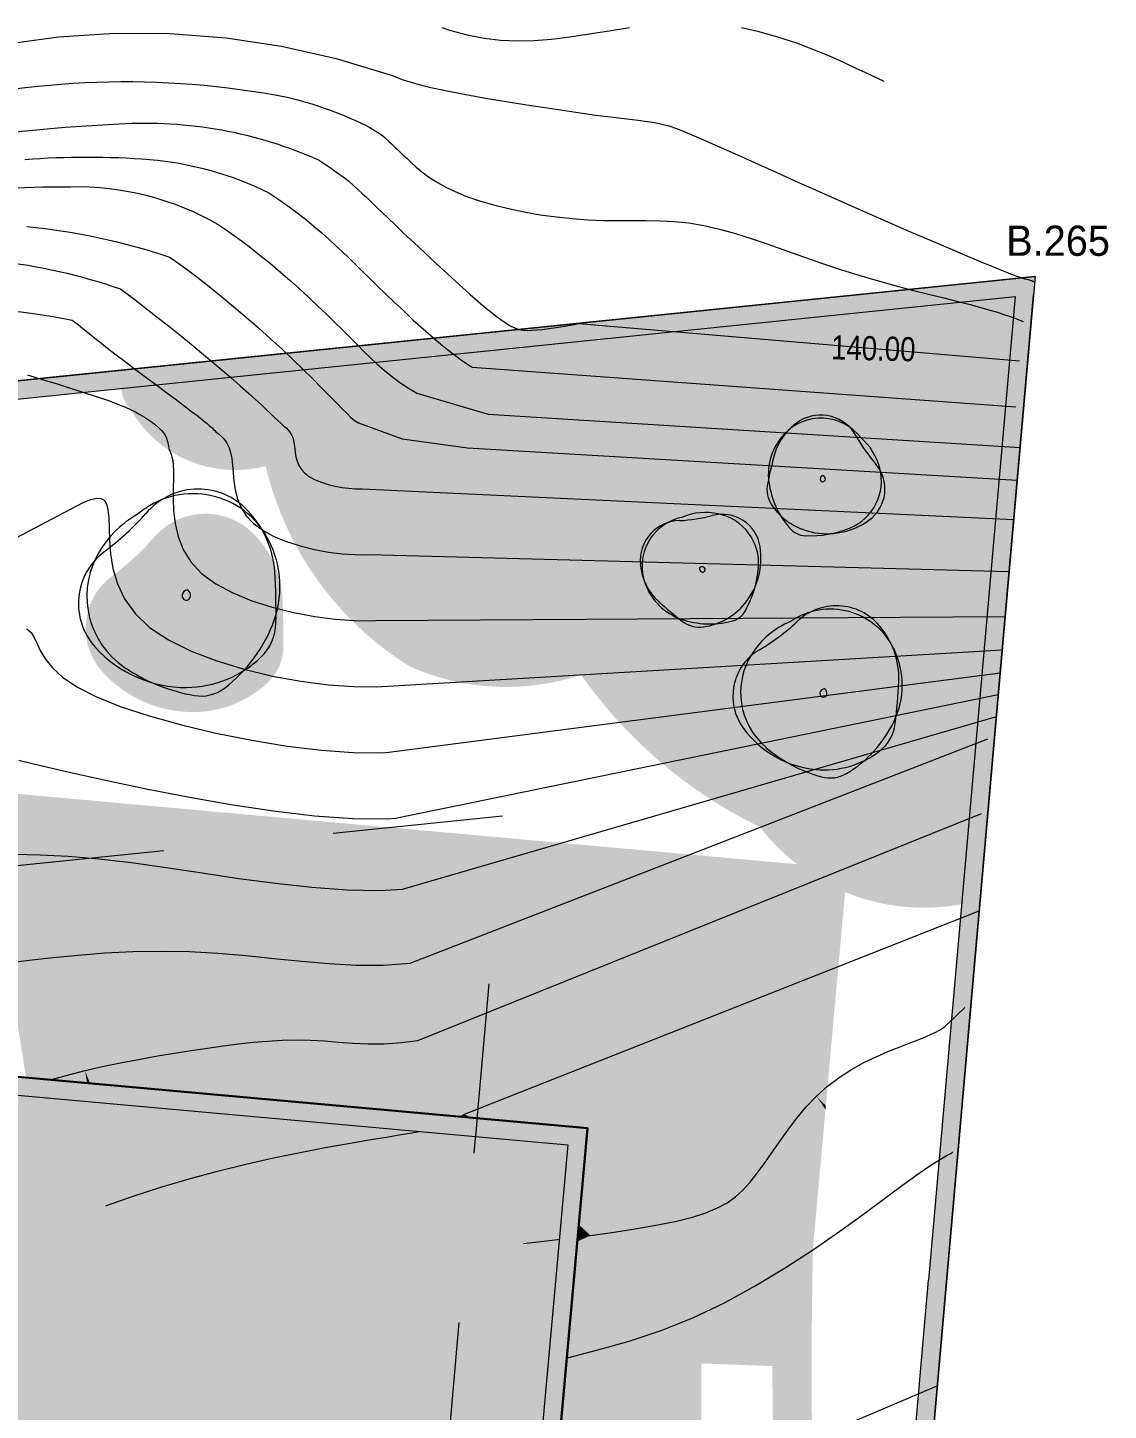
# Model space of a CAD drawing. Header units: centimetres. Extents: x -4381 to 5639, y -3920 to 4826.
# Drawn here: x 303.55 to 321.48, y 84.07 to 107.01 of the extents above; entities that cross this region are included whole.
import ezdxf
from ezdxf.xclip import XClip

# ---------------------------------------------------------------- set-up
doc = ezdxf.new("R2010")
doc.units = ezdxf.units.CM
doc.header["$MEASUREMENT"] = 0
doc.header["$XCLIPFRAME"] = 0
doc.set_wipeout_variables(frame=1)
doc.linetypes.add('Dashed', pattern=[0.564444, 0.282222, -0.282222])
doc.linetypes.add('Wipeout_Contour', pattern=[100, 0, -100])
for name, color, linetype, lineweight in [('0- COURBES DE NIVEAU_Pen_No__2', 8, 'Continuous', 5), ('0- SITE_Pen_No__101', 252, 'Continuous', 5), ('00-TREES_Pen_No__7', 7, 'Continuous', 5), ('Cotation Courbes de niveau_Pen_No__7', 7, 'Continuous', 5), ('Dalle Console ha', 84, 'Continuous', 30), ('Dalles_Pen_No__1', 7, 'Continuous', 5), ('Mur de clôture_Pen_No__1', 7, 'Continuous', 5), ('Mur de clôture_Pen_No__7', 7, 'Continuous', 5), ('Structural - Bearing_Pen_No__1', 7, 'Continuous', 5)]:
    doc.layers.add(name, color=color, linetype=linetype, lineweight=lineweight)
for name, color, linetype, lineweight, true_color in [('00-TREES_Pen_No__181', 7, 'Continuous', 5, 0xddeaa8), ('00-TREES_Pen_No__184', 7, 'Continuous', 5, 0xc5d295), ('00-TREES_Pen_No__185', 7, 'Continuous', 5, 0xbce39b), ('00-TREES_Pen_No__44', 7, 'Continuous', 5, 0x029e21), ('0_Pen_No__58', 7, 'Continuous', 5, 0xdf0000), ('Mur de clôture_Pen_No__102', 7, 'Continuous', 5, 0xcccccc), ('RECULS_Pen_No__58', 7, 'Continuous', 5, 0xdf0000)]:
    doc.layers.add(name, color=color, linetype=linetype, lineweight=lineweight, true_color=true_color)
for name, color, linetype in [('Dalles', 7, 'Continuous'), ('Drawing & Figure', 7, 'Continuous'), ('Structural - Bearing', 7, 'Continuous')]:
    doc.layers.add(name, color=color, linetype=linetype)
doc.styles.add('GENERATED_STYLE_2', font='')
doc.styles.get('GENERATED_STYLE_2').set_extended_font_data('Arial Narrow Occidental')

# ---------------------------------------------------------------- blocks, each defined once
blk = doc.blocks.new('Drawing_13_13', base_point=(-54.852, -87.092))
at = {"layer": '0- SITE_Pen_No__101', "linetype": 'Continuous', "lineweight": 0, "ltscale": 5, "true_color": 0x262626}
for points in [[(182.278, 73.785), (182.252, 73.283), (182.409, 73.773)], [(182.482, 73.766), (182.409, 73.773), (182.252, 73.283), (182.47, 73.278)], [(182.482, 73.766), (182.47, 73.278), (182.654, 73.751)], [(182.725, 73.744), (182.654, 73.751), (182.47, 73.278), (182.704, 73.266)], [(182.725, 73.744), (182.704, 73.266), (182.939, 73.725)], [(182.939, 73.725), (182.704, 73.266), (182.957, 73.246), (183.007, 73.719)], [(183.007, 73.719), (182.957, 73.246), (183.262, 73.696)], [(183.262, 73.696), (182.957, 73.246), (183.229, 73.214), (183.323, 73.69)], [(183.386, 73.685), (183.323, 73.69), (183.229, 73.214), (183.517, 73.173)], [(183.386, 73.685), (183.517, 73.173), (183.665, 73.659)], [(183.715, 73.655), (183.665, 73.659), (183.517, 73.173), (183.815, 73.128)], [(183.715, 73.655), (183.815, 73.128), (184.022, 73.627)], [(184.059, 73.624), (184.022, 73.627), (183.815, 73.128), (184.119, 73.083)], [(184.059, 73.624), (184.119, 73.083), (184.38, 73.595)], [(184.406, 73.593), (184.38, 73.595), (184.119, 73.083), (184.424, 73.042)], [(184.724, 73.564), (184.406, 73.593), (184.424, 73.042)], [(184.745, 73.562), (184.724, 73.564), (184.424, 73.042), (184.724, 73.009)], [(185.037, 73.536), (184.745, 73.562), (184.724, 73.009)], [(185.06, 73.534), (185.037, 73.536), (184.724, 73.009), (185.014, 72.988)], [(185.082, 73.532), (185.06, 73.534), (185.014, 72.988), (185.289, 72.983)], [(185.082, 73.532), (185.289, 72.983), (185.342, 73.508)], [(185.364, 73.506), (185.342, 73.508), (185.289, 72.983), (185.477, 72.993)], [(185.364, 73.506), (185.477, 72.993), (185.426, 73.501)], [(186.797, 73.377), (185.426, 73.501), (185.477, 72.993)], [(185.477, 72.993), (185.54, 72.379), (187.695, 73.296), (186.797, 73.377)], [(182.252, 73.283), (182.202, 72.382), (182.38, 72.404)], [(182.38, 72.404), (182.47, 73.278), (182.252, 73.283)], [(182.47, 73.278), (182.38, 72.404), (182.575, 72.427)], [(182.575, 72.427), (182.704, 73.266), (182.47, 73.278)], [(182.704, 73.266), (182.575, 72.427), (182.786, 72.447)], [(182.786, 72.447), (182.957, 73.246), (182.704, 73.266)], [(182.957, 73.246), (182.786, 72.447), (183.008, 72.464)], [(183.008, 72.464), (183.229, 73.214), (182.957, 73.246)], [(183.229, 73.214), (183.008, 72.464), (183.238, 72.476)], [(183.238, 72.476), (183.517, 73.173), (183.229, 73.214)], [(185.54, 72.379), (187.86, 73.281), (187.695, 73.296)], [(187.86, 73.281), (185.54, 72.379), (188.72, 73.203)], [(185.54, 72.379), (185.604, 71.739), (189.145, 73.165), (188.72, 73.203)], [(183.517, 73.173), (183.238, 72.476), (183.473, 72.48)], [(183.517, 73.173), (183.473, 72.48), (183.71, 72.476)], [(183.71, 72.476), (183.815, 73.128), (183.517, 73.173)], [(183.815, 73.128), (183.71, 72.476), (183.945, 72.463)], [(183.945, 72.463), (184.119, 73.083), (183.815, 73.128)], [(184.119, 73.083), (183.945, 72.463), (184.178, 72.442)], [(184.178, 72.442), (184.424, 73.042), (184.119, 73.083)], [(185.604, 71.739), (185.991, 71.126), (189.149, 72.978), (189.166, 73.163), (189.145, 73.165)], [(184.424, 73.042), (184.178, 72.442), (184.41, 72.418)], [(184.41, 72.418), (184.724, 73.009), (184.424, 73.042)], [(184.724, 73.009), (184.41, 72.418), (184.639, 72.395)], [(184.724, 73.009), (184.639, 72.395), (184.867, 72.376)], [(184.867, 72.376), (185.014, 72.988), (184.724, 73.009)], [(185.014, 72.988), (184.867, 72.376), (185.093, 72.364)], [(185.093, 72.364), (185.289, 72.983), (185.014, 72.988)], [(185.289, 72.983), (185.093, 72.364), (185.317, 72.364)], [(185.317, 72.364), (185.477, 72.993), (185.289, 72.983)], [(185.477, 72.993), (185.317, 72.364), (185.54, 72.379)], [(185.991, 71.126), (189.092, 72.351), (189.149, 72.978)], [(182.202, 72.382), (182.523, 71.414), (182.525, 71.414), (182.38, 72.404)], [(182.686, 71.448), (182.575, 72.427), (182.38, 72.404)], [(182.38, 72.404), (182.525, 71.414), (182.553, 71.411), (182.686, 71.448)], [(182.843, 71.488), (182.786, 72.447), (182.575, 72.427)], [(182.575, 72.427), (182.686, 71.448), (182.843, 71.488)], [(182.998, 71.524), (183.008, 72.464), (182.786, 72.447)], [(182.786, 72.447), (182.843, 71.488), (182.998, 71.524)], [(183.008, 72.464), (182.998, 71.524), (183.15, 71.556)], [(183.238, 72.476), (183.008, 72.464), (183.299, 71.584)], [(183.008, 72.464), (183.15, 71.556), (183.299, 71.584)], [(183.444, 71.61), (183.473, 72.48), (183.238, 72.476)], [(183.238, 72.476), (183.299, 71.584), (183.444, 71.61)], [(183.473, 72.48), (183.444, 71.61), (183.586, 71.633)], [(183.586, 71.633), (183.71, 72.476), (183.473, 72.48)], [(183.71, 72.476), (183.586, 71.633), (183.724, 71.654)], [(183.71, 72.476), (183.724, 71.654), (183.858, 71.674)], [(183.858, 71.674), (183.945, 72.463), (183.71, 72.476)], [(183.945, 72.463), (183.858, 71.674), (183.988, 71.693)], [(183.945, 72.463), (183.988, 71.693), (184.115, 71.709)], [(184.115, 71.709), (184.178, 72.442), (183.945, 72.463)], [(184.178, 72.442), (184.115, 71.709), (184.238, 71.723)], [(184.238, 71.723), (184.41, 72.418), (184.178, 72.442)], [(184.41, 72.418), (184.238, 71.723), (184.36, 71.733)], [(184.41, 72.418), (184.36, 71.733), (184.479, 71.74)], [(184.479, 71.74), (184.639, 72.395), (184.41, 72.418)], [(184.639, 72.395), (184.479, 71.74), (184.596, 71.742)], [(184.639, 72.395), (184.596, 71.742), (184.713, 71.74)], [(184.713, 71.74), (184.867, 72.376), (184.639, 72.395)], [(182.202, 72.382), (182.353, 71.429), (182.523, 71.414)], [(184.867, 72.376), (184.713, 71.74), (184.828, 71.734)], [(184.867, 72.376), (184.828, 71.734), (184.945, 71.725)], [(184.945, 71.725), (185.093, 72.364), (184.867, 72.376)], [(185.093, 72.364), (184.945, 71.725), (185.065, 71.716)], [(185.093, 72.364), (185.065, 71.716), (185.191, 71.711)], [(185.191, 71.711), (185.317, 72.364), (185.093, 72.364)], [(185.317, 72.364), (185.191, 71.711), (185.324, 71.711)], [(185.467, 71.721), (185.54, 72.379), (185.317, 72.364)], [(185.317, 72.364), (185.324, 71.711), (185.467, 71.721)], [(185.54, 72.379), (185.467, 71.721), (185.604, 71.739)], [(189.092, 72.351), (185.991, 71.126), (189.013, 71.476)], [(183.988, 71.693), (184.069, 71.274), (184.142, 71.268), (184.115, 71.709)], [(184.115, 71.709), (184.254, 71.258), (184.321, 71.252), (184.238, 71.723)], [(184.115, 71.709), (184.142, 71.268), (184.254, 71.258)], [(184.238, 71.723), (184.321, 71.252), (184.384, 71.246), (184.36, 71.733)], [(184.36, 71.733), (184.504, 71.235), (184.561, 71.23), (184.479, 71.74)], [(184.36, 71.733), (184.384, 71.246), (184.504, 71.235)], [(184.479, 71.74), (184.561, 71.23), (184.614, 71.225), (184.596, 71.742)], [(184.596, 71.742), (184.614, 71.225), (184.738, 71.214)], [(184.596, 71.742), (184.738, 71.214), (184.786, 71.21), (184.713, 71.74)], [(184.713, 71.74), (184.786, 71.21), (184.833, 71.205), (184.828, 71.734)], [(184.828, 71.734), (184.833, 71.205), (184.88, 71.201), (184.945, 71.725)], [(184.945, 71.725), (184.88, 71.201), (184.998, 71.191)], [(184.945, 71.725), (184.998, 71.191), (185.041, 71.187), (185.065, 71.716)], [(185.065, 71.716), (185.041, 71.187), (185.155, 71.176)], [(185.065, 71.716), (185.155, 71.176), (185.196, 71.173), (185.191, 71.711)], [(185.191, 71.711), (185.196, 71.173), (185.299, 71.163)], [(185.191, 71.711), (185.299, 71.163), (185.338, 71.16), (185.324, 71.711)], [(185.324, 71.711), (185.426, 71.152), (185.463, 71.149), (185.467, 71.721)], [(185.324, 71.711), (185.338, 71.16), (185.426, 71.152)], [(185.467, 71.721), (185.463, 71.149), (185.536, 71.142)], [(185.467, 71.721), (185.595, 71.137), (185.624, 71.134), (185.604, 71.739)], [(185.467, 71.721), (185.536, 71.142), (185.595, 71.137)], [(185.604, 71.739), (185.886, 71.11), (185.947, 71.105)], [(185.604, 71.739), (185.671, 71.13), (185.709, 71.126)], [(185.604, 71.739), (185.624, 71.134), (185.671, 71.13)], [(185.604, 71.739), (185.77, 71.121), (185.802, 71.118)], [(185.604, 71.739), (185.709, 71.126), (185.741, 71.124)], [(185.604, 71.739), (185.741, 71.124), (185.77, 71.121)], [(185.604, 71.739), (185.802, 71.118), (185.839, 71.115)], [(185.604, 71.739), (185.839, 71.115), (185.886, 71.11)], [(185.604, 71.739), (185.947, 71.105), (185.951, 71.105), (185.991, 71.126)], [(183.299, 71.584), (183.401, 71.335), (183.517, 71.324), (183.444, 71.61)], [(183.444, 71.61), (183.517, 71.324), (183.623, 71.315), (183.586, 71.633)], [(183.586, 71.633), (183.704, 71.307), (183.801, 71.299), (183.724, 71.654)], [(183.586, 71.633), (183.623, 71.315), (183.704, 71.307)], [(183.724, 71.654), (183.801, 71.299), (183.889, 71.291), (183.858, 71.674)], [(183.858, 71.674), (183.988, 71.282), (184.069, 71.274), (183.988, 71.693)], [(183.858, 71.674), (183.889, 71.291), (183.988, 71.282)], [(182.843, 71.488), (182.686, 71.448), (182.702, 71.398), (182.86, 71.383)], [(182.998, 71.524), (182.843, 71.488), (182.884, 71.381), (183.034, 71.368)], [(182.843, 71.488), (182.86, 71.383), (182.884, 71.381)], [(183.15, 71.556), (182.998, 71.524), (183.034, 71.368), (183.167, 71.356)], [(183.15, 71.556), (183.213, 71.352), (183.338, 71.34), (183.299, 71.584)], [(183.15, 71.556), (183.167, 71.356), (183.213, 71.352)], [(183.401, 71.335), (183.299, 71.584), (183.338, 71.34)], [(185.991, 71.126), (189.009, 71.424), (189.013, 71.476)], [(182.686, 71.448), (182.553, 71.411), (182.701, 71.398)], [(182.702, 71.398), (182.686, 71.448), (182.701, 71.398)], [(185.991, 71.126), (189.002, 71.359), (189.003, 71.36), (189.009, 71.424)], [(189.002, 71.359), (185.991, 71.126), (188.911, 71.276)], [(188.911, 71.276), (185.991, 71.126), (188.826, 71.187)], [(188.911, 71.276), (188.826, 71.187), (188.972, 71.017), (188.985, 71.165)], [(189.002, 71.359), (188.911, 71.276), (188.988, 71.196), (189.003, 71.358)], [(188.911, 71.276), (188.985, 71.165), (188.988, 71.196)], [(185.991, 71.126), (188.747, 71.092), (188.826, 71.187)], [(188.826, 71.187), (188.747, 71.092), (188.961, 70.897), (188.972, 71.017)], [(185.951, 71.105), (186.003, 71.1), (185.991, 71.126)], [(186.035, 71.097), (185.991, 71.126), (186.027, 71.098)], [(186.013, 71.099), (185.991, 71.126), (186.007, 71.099)], [(185.991, 71.126), (188.604, 70.898), (188.673, 70.995)], [(186.685, 71.038), (185.991, 71.126), (186.043, 71.096)], [(188.604, 70.898), (185.991, 71.126), (186.685, 71.038), (186.862, 71.022), (187.011, 71.009), (187.01, 70.997), (188.538, 70.804)], [(185.991, 71.126), (188.673, 70.995), (188.747, 71.092)], [(186.043, 71.096), (185.991, 71.126), (186.035, 71.097)], [(186.027, 71.098), (185.991, 71.126), (186.02, 71.098)], [(186.02, 71.098), (185.991, 71.126), (186.013, 71.099)], [(186.007, 71.099), (185.991, 71.126), (186.003, 71.1)], [(188.747, 71.092), (188.673, 70.995), (188.943, 70.696), (188.952, 70.799)], [(188.747, 71.092), (188.952, 70.799), (188.961, 70.897)], [(186.971, 70.565), (187.595, 70.208), (188.538, 70.804), (187.01, 70.997)], [(188.673, 70.995), (188.604, 70.898), (188.935, 70.613), (188.943, 70.696)], [(187.75, 70.239), (188.538, 70.804), (187.595, 70.208)], [(188.538, 70.804), (187.75, 70.239), (188.476, 70.715)], [(188.538, 70.804), (188.476, 70.715), (188.91, 70.328), (188.914, 70.373)], [(188.604, 70.898), (188.538, 70.804), (188.929, 70.545), (188.935, 70.613)], [(188.929, 70.545), (188.538, 70.804), (188.914, 70.373)], [(187.882, 70.273), (188.476, 70.715), (187.75, 70.239)], [(188.476, 70.715), (187.882, 70.273), (188.417, 70.633)], [(188.476, 70.715), (188.417, 70.633), (188.906, 70.292), (188.91, 70.328)], [(186.971, 70.565), (186.964, 70.481), (187.421, 70.177), (187.595, 70.208)], [(187.994, 70.309), (188.417, 70.633), (187.882, 70.273)], [(188.417, 70.633), (187.994, 70.309), (188.36, 70.561)], [(188.089, 70.348), (188.36, 70.561), (187.994, 70.309)], [(188.36, 70.561), (188.089, 70.348), (188.301, 70.497)], [(188.36, 70.561), (188.301, 70.497), (188.881, 70.008)], [(188.417, 70.633), (188.36, 70.561), (188.881, 70.008), (188.881, 70.009)], [(188.417, 70.633), (188.881, 70.009), (188.906, 70.292)], [(186.964, 70.481), (186.953, 70.368), (187.233, 70.148), (187.421, 70.177)], [(188.169, 70.392), (188.301, 70.497), (188.089, 70.348)], [(188.301, 70.497), (188.169, 70.392), (188.239, 70.441)], [(188.65, 69.851), (188.301, 70.497), (188.239, 70.441)], [(188.881, 70.008), (188.301, 70.497), (188.65, 69.851), (188.88, 70.001)], [(186.939, 70.212), (187.035, 70.12), (187.233, 70.148), (186.953, 70.368)], [(188.403, 69.702), (188.089, 70.348), (187.994, 70.309)], [(188.403, 69.702), (188.169, 70.392), (188.089, 70.348)], [(188.65, 69.851), (188.239, 70.441), (188.169, 70.392)], [(188.169, 70.392), (188.403, 69.702), (188.65, 69.851)], [(187.885, 69.437), (187.75, 70.239), (187.595, 70.208)], [(188.147, 69.562), (187.882, 70.273), (187.75, 70.239)], [(187.75, 70.239), (187.885, 69.437), (188.147, 69.562)], [(188.147, 69.562), (187.994, 70.309), (187.882, 70.273)], [(187.994, 70.309), (188.147, 69.562), (188.403, 69.702)], [(186.911, 69.893), (187.358, 69.244), (187.035, 70.12), (186.927, 70.07)], [(186.93, 70.107), (186.927, 70.07), (187.035, 70.12)], [(186.939, 70.212), (186.93, 70.107), (187.035, 70.12)], [(187.358, 69.244), (187.233, 70.148), (187.035, 70.12)], [(187.621, 69.332), (187.421, 70.177), (187.233, 70.148)], [(187.233, 70.148), (187.358, 69.244), (187.621, 69.332)], [(187.621, 69.332), (187.595, 70.208), (187.421, 70.177)], [(187.595, 70.208), (187.621, 69.332), (187.885, 69.437)], [(188.65, 69.851), (188.875, 69.639), (188.88, 70.001)], [(186.9, 69.78), (187.098, 69.17), (187.358, 69.244), (186.911, 69.893)], [(186.844, 69.105), (187.098, 69.17), (186.9, 69.78), (186.843, 69.147)], [(188.403, 69.702), (188.872, 69.392), (188.875, 69.639), (188.65, 69.851)], [(188.403, 69.702), (188.147, 69.562), (188.871, 69.222), (188.872, 69.392)], [(188.147, 69.562), (187.885, 69.437), (188.87, 69.105), (188.871, 69.222)], [(186.707, 67.636), (186.695, 67.503), (187.959, 68.041), (187.954, 69.058), (188.545, 69.036), (188.548, 68.292), (188.873, 68.43), (188.87, 69.105), (187.885, 69.437)], [(186.711, 67.677), (186.707, 67.636), (187.885, 69.437), (187.621, 69.332)], [(186.718, 67.754), (186.711, 67.677), (187.621, 69.332), (187.358, 69.244)], [(186.735, 67.945), (186.718, 67.754), (187.358, 69.244), (187.098, 69.17)], [(186.833, 69.029), (186.735, 67.945), (187.098, 69.17), (186.844, 69.105)], [(186.839, 69.104), (186.833, 69.029), (186.844, 69.105)], [(186.839, 69.104), (186.844, 69.105), (186.843, 69.147)]]:
    blk.add_hatch(color=250, dxfattribs=at).paths.add_polyline_path(points)
at = {"layer": '00-TREES_Pen_No__181', "linetype": 'Continuous', "ltscale": 5}
blk.add_hatch(color=256, dxfattribs=at).paths.add_polyline_path([(190.724, 78.077), (183.187, 77.304, 0.35478), (183.221, 76.973, 0.337968), (184.341, 76.503, 0.197846), (185.537, 74.841, 0.187426), (186.958, 74.772, 0.127457), (188.443, 73.508, 0.30712), (190.269, 72.905)])
at = {"layer": '00-TREES_Pen_No__184', "linetype": 'Continuous', "lineweight": 0, "ltscale": 5, "true_color": 0xc0d6a6}
blk.add_hatch(color=9, dxfattribs=at).paths.add_polyline_path([(188.502, 76.492, 0.017395), (188.444, 76.247, 0.20069), (188.48, 76.068, 0.191615), (188.806, 75.846, 0.21255), (189.285, 75.944, 0.444186), (189.339, 76.414, -0.052301), (189.181, 76.638, 0.435859), (188.71, 76.767, 0.185878)])
at = {"layer": '00-TREES_Pen_No__185', "linetype": 'Continuous', "lineweight": 0, "ltscale": 5, "true_color": 0xcce9b3}
blk.add_hatch(color=254, dxfattribs=at).paths.add_polyline_path([(184.479, 75.423, 0.185878), (184.232, 75.951, 0.435859), (183.408, 75.905, -0.052301), (183.066, 75.591, 0.444186), (182.989, 74.794, 0.21255), (183.746, 74.463, 0.191615), (184.364, 74.713, 0.20069), (184.487, 74.997, 0.017395)])
at = {"layer": '00-TREES_Pen_No__185', "linetype": 'Continuous', "lineweight": 0, "ltscale": 5, "true_color": 0xbae3ab}
blk.add_hatch(color=9, dxfattribs=at).paths.add_polyline_path([(187.674, 75.276, 0.017395), (187.868, 75.114, 0.20069), (188.045, 75.067, 0.191615), (188.388, 75.259, 0.21255), (188.515, 75.731, 0.444186), (188.118, 75.99, -0.052301), (187.847, 75.948, 0.435859), (187.521, 75.585, 0.185878)])
at = {"layer": '00-TREES_Pen_No__44', "linetype": 'Continuous', "lineweight": 0, "ltscale": 5, "true_color": 0xbfe6c6}
blk.add_hatch(color=254, dxfattribs=at).paths.add_polyline_path([(189.626, 74.544, 0.185878), (189.467, 75.004, 0.435859), (188.781, 75.036, -0.052301), (188.47, 74.805, 0.444186), (188.338, 74.152, 0.21255), (188.936, 73.812, 0.191615), (189.47, 73.966, 0.20069), (189.597, 74.191, 0.017395)])
at = {"layer": 'Dalles', "linetype": 'Continuous', "lineweight": 5, "ltscale": 5}
h = blk.add_hatch(color=8, dxfattribs=at)
h.paths.add_polyline_path([(172.769, 72.294), (171.915, 62.832), (177.642, 62.316), (177.889, 65.054), (177.993, 66.2), (179.711, 66.045), (179.607, 64.899), (186.405, 64.286), (187.011, 71.009)])
h.paths.add_polyline_path([(172.078, 62.968), (172.2, 64.313), (177.628, 63.823), (177.506, 62.478)], flags=0)
h.paths.add_polyline_path([(175.235, 67.076), (175.348, 68.321), (177.016, 68.171), (176.903, 66.926)], flags=0)
h.paths.add_polyline_path([(183.43, 64.705), (183.659, 67.245), (186.498, 66.989), (186.269, 64.449)], flags=0)
at = {"layer": 'Mur de clôture_Pen_No__102', "linetype": 'Continuous', "lineweight": 0, "ltscale": 5, "true_color": 0x666666}
for points in [[(190.724, 78.078), (170.018, 75.952), (190.559, 77.91)], [(190.711, 77.926), (190.724, 78.078), (190.559, 77.91)], [(190.559, 77.91), (170.018, 75.952), (170.156, 75.816)], [(190.559, 77.91), (189.84, 69.75), (189.989, 69.736)], [(189.989, 69.736), (190.711, 77.926), (190.559, 77.91)], [(189.989, 69.736), (189.84, 69.749), (189.471, 65.566), (189.621, 65.552)]]:
    blk.add_hatch(color=251, dxfattribs=at).paths.add_polyline_path(points)
at = {"layer": '0- COURBES DE NIVEAU_Pen_No__2', "linetype": 'Continuous', "ltscale": 5, "flags": 128}
for points in [[(181.704, 79.905, -0.144722), (185.374, 79.75)], [(181.376, 79.459, -0.113481), (184.519, 79.565, -0.057739), (185.206, 79.314), (185.249, 79.287), (185.286, 79.263), (185.313, 79.243), (185.333, 79.227), (185.349, 79.212), (185.364, 79.198), (185.38, 79.183), (185.396, 79.168), (185.414, 79.15), (185.434, 79.131), (185.457, 79.109), (185.483, 79.084), (185.514, 79.055), (185.549, 79.022), (185.59, 78.985), (185.638, 78.946), (185.693, 78.905), (185.757, 78.863), (185.83, 78.822), (185.914, 78.781), (186.008, 78.741), (186.115, 78.705), (186.231, 78.671), (186.356, 78.64), (186.485, 78.613), (186.618, 78.59), (186.753, 78.571), (186.886, 78.557), (187.016, 78.547), (187.141, 78.543), (187.262, 78.541), (187.38, 78.542), (187.496, 78.542), (187.613, 78.54), (187.731, 78.533), (187.851, 78.521), (187.975, 78.501), (188.105, 78.471), (188.239, 78.434), (188.377, 78.39), (188.518, 78.342), (188.663, 78.29), (188.811, 78.238), (188.96, 78.185), (189.111, 78.134), (189.263, 78.087), (189.414, 78.043), (189.561, 78.002), (189.704, 77.965), (189.84, 77.93), (189.967, 77.899), (190.083, 77.87), (190.186, 77.844), (190.275, 77.82), (190.35, 77.799), (190.413, 77.78), (190.466, 77.763), (190.508, 77.749), (190.542, 77.736), (190.569, 77.726), (190.59, 77.717), (190.606, 77.711), (190.618, 77.706), (190.624, 77.703)], [(181.696, 79.202, -0.027032), (183.125, 79.343, -0.122108), (184.785, 79.042)], [(182.344, 79.049, -0.036966), (183.378, 79.049, -0.09263), (184.368, 78.772)], [(180.314, 78.542, -0.059405), (182.721, 78.822, -0.139412), (183.954, 78.504), (184.014, 78.463), (184.11, 78.394), (184.203, 78.325), (184.293, 78.255), (184.38, 78.185), (184.464, 78.114), (184.545, 78.044), (184.623, 77.974), (184.699, 77.904), (184.772, 77.835), (184.842, 77.767), (184.91, 77.701), (184.975, 77.636), (185.038, 77.573), (185.099, 77.513), (185.156, 77.456), (185.212, 77.401), (185.267, 77.349), (185.323, 77.3), (185.381, 77.252), (185.443, 77.205), (185.511, 77.159), (185.587, 77.114), (185.595, 77.109), (186.188, 76.935), (190.599, 76.658)], [(182.36, 78.491, -0.057807), (183.544, 78.238)], [(181.058, 78.211, -0.110012), (183.137, 77.974)], [(178.413, 76.814, -0.203222), (182.737, 77.716)]]:
    blk.add_lwpolyline(points, format="xyb", dxfattribs=at)
for points in [[(185.803, 80.142), (185.865, 80.121), (186.012, 80.083), (186.153, 80.055), (186.29, 80.039), (186.427, 80.032), (186.567, 80.035), (186.712, 80.046), (186.865, 80.065), (187.025, 80.09), (187.191, 80.116), (187.362, 80.142)], [(188.286, 80.142), (188.421, 80.113), (188.587, 80.067), (188.745, 80.015), (188.892, 79.959), (189.024, 79.904), (189.14, 79.852), (189.237, 79.807), (189.313, 79.772), (189.371, 79.745), (189.412, 79.726), (189.439, 79.713), (189.456, 79.705), (189.464, 79.701), (189.468, 79.699)], [(185.374, 79.75), (185.39, 79.744), (185.483, 79.709), (185.584, 79.678), (185.698, 79.649), (185.832, 79.619), (185.989, 79.589), (186.165, 79.557), (186.352, 79.526), (186.543, 79.495), (186.733, 79.467), (186.913, 79.44), (187.079, 79.417), (187.222, 79.399), (187.338, 79.385), (187.431, 79.374), (187.506, 79.364), (187.57, 79.354), (187.628, 79.342), (187.685, 79.326), (187.749, 79.304), (187.824, 79.275), (187.915, 79.237), (188.022, 79.19), (188.143, 79.136), (188.279, 79.075), (188.427, 79.008), (188.586, 78.936), (188.755, 78.86), (188.933, 78.781), (189.118, 78.699), (189.307, 78.616), (189.495, 78.534), (189.678, 78.454), (189.854, 78.379), (190.017, 78.309), (190.163, 78.247), (190.289, 78.194), (190.392, 78.152), (190.473, 78.119), (190.535, 78.095), (190.582, 78.078), (190.615, 78.066), (190.639, 78.058), (190.655, 78.054), (190.666, 78.051), (190.676, 78.048), (190.684, 78.046), (190.691, 78.044), (190.696, 78.042), (190.701, 78.04), (190.704, 78.039), (190.707, 78.038), (190.709, 78.037), (190.711, 78.036), (190.712, 78.036), (190.713, 78.035), (190.715, 78.035)], [(184.785, 79.042), (184.791, 79.038), (184.867, 78.988), (184.93, 78.943), (184.984, 78.903), (185.03, 78.867), (185.07, 78.832), (185.107, 78.799), (185.143, 78.767), (185.179, 78.733), (185.217, 78.696), (185.258, 78.656), (185.304, 78.611), (185.357, 78.56), (185.418, 78.502), (185.488, 78.435), (185.569, 78.358), (185.658, 78.275), (185.753, 78.187), (185.849, 78.098), (185.945, 78.011), (186.038, 77.929), (186.124, 77.854), (186.2, 77.79), (186.265, 77.739), (186.319, 77.7), (186.365, 77.671), (186.405, 77.651), (186.441, 77.638), (186.476, 77.632), (186.511, 77.63), (186.548, 77.631), (186.59, 77.634), (186.637, 77.638), (186.691, 77.645), (186.752, 77.653), (186.822, 77.665), (186.9, 77.679), (186.94, 77.687), (190.596, 77.377)], [(184.368, 78.772), (184.451, 78.716), (184.535, 78.656), (184.612, 78.599), (184.682, 78.544), (184.747, 78.49), (184.808, 78.438), (184.865, 78.387), (184.921, 78.335), (184.975, 78.284), (185.03, 78.231), (185.085, 78.177), (185.143, 78.121), (185.203, 78.062), (185.266, 78), (185.335, 77.934), (185.408, 77.864), (185.486, 77.791), (185.566, 77.716), (185.649, 77.642), (185.733, 77.569), (185.815, 77.5), (185.897, 77.436), (185.975, 77.378), (186.05, 77.328), (186.054, 77.325), (190.564, 76.996)], [(183.544, 78.238), (183.573, 78.217), (183.67, 78.148), (183.77, 78.073), (183.872, 77.993), (183.975, 77.911), (184.078, 77.825), (184.181, 77.738), (184.282, 77.65), (184.381, 77.561), (184.477, 77.473), (184.568, 77.386), (184.654, 77.303), (184.735, 77.224), (184.808, 77.151), (184.874, 77.084), (184.931, 77.026), (184.978, 76.977), (185.016, 76.939), (185.049, 76.908), (185.079, 76.883), (185.11, 76.864), (185.473, 76.73), (186.016, 76.655), (190.575, 76.386)], [(183.137, 77.974), (183.15, 77.965), (183.233, 77.904), (183.326, 77.832), (183.428, 77.752), (183.535, 77.667), (183.645, 77.578), (183.755, 77.488), (183.861, 77.4), (183.961, 77.316), (184.051, 77.239), (184.13, 77.17), (184.198, 77.109), (184.256, 77.057), (184.306, 77.011), (184.348, 76.971), (184.384, 76.937), (184.415, 76.907), (184.443, 76.881), (184.468, 76.859), (184.49, 76.839), (184.511, 76.82), (184.528, 76.802), (184.543, 76.783), (184.556, 76.763), (184.566, 76.74), (184.573, 76.715), (184.578, 76.685), (184.582, 76.653), (184.586, 76.618), (184.592, 76.582), (184.602, 76.546), (184.617, 76.51), (184.638, 76.476), (184.667, 76.444), (184.706, 76.416), (184.752, 76.391), (184.804, 76.37), (184.86, 76.352), (184.918, 76.338), (184.976, 76.327), (185.032, 76.32), (185.084, 76.316), (185.131, 76.315), (185.142, 76.315), (190.547, 76.062)], [(182.737, 77.716), (182.755, 77.702), (182.789, 77.675), (182.828, 77.644), (182.873, 77.607), (182.925, 77.566), (182.981, 77.521), (183.044, 77.472), (183.112, 77.419), (183.186, 77.363), (183.264, 77.303), (183.346, 77.242), (183.429, 77.18), (183.51, 77.119), (183.589, 77.061), (183.661, 77.007), (183.725, 76.958), (183.78, 76.917), (183.822, 76.883), (183.855, 76.857), (183.879, 76.836), (183.896, 76.82), (183.909, 76.808), (183.919, 76.798), (183.929, 76.789), (183.94, 76.779), (183.954, 76.768), (183.97, 76.754), (183.987, 76.737), (184.004, 76.716), (184.021, 76.689), (184.037, 76.656), (184.05, 76.616), (184.06, 76.567), (184.066, 76.511), (184.071, 76.447), (184.077, 76.378), (184.089, 76.306), (184.107, 76.233), (184.137, 76.161), (184.179, 76.092), (184.239, 76.028), (184.317, 75.971), (184.41, 75.921), (184.515, 75.878), (184.628, 75.842), (184.745, 75.813), (184.862, 75.791), (184.975, 75.776), (185.08, 75.769), (185.174, 75.768), (185.197, 75.769), (190.509, 75.63)], [(182.364, 77.261), (182.444, 77.237), (182.527, 77.212), (182.612, 77.186), (182.695, 77.16), (182.775, 77.134), (182.85, 77.11), (182.918, 77.088), (182.98, 77.067), (183.036, 77.047), (183.088, 77.029), (183.135, 77.01), (183.179, 76.992), (183.221, 76.973), (183.26, 76.953), (183.298, 76.932), (183.335, 76.911), (183.369, 76.888), (183.401, 76.866), (183.43, 76.843), (183.456, 76.82), (183.478, 76.798), (183.496, 76.776), (183.509, 76.756), (183.519, 76.736), (183.525, 76.717), (183.53, 76.7), (183.532, 76.683), (183.535, 76.668), (183.537, 76.654), (183.54, 76.641), (183.545, 76.629), (183.551, 76.616), (183.558, 76.6), (183.564, 76.579), (183.57, 76.55), (183.574, 76.513), (183.577, 76.463), (183.577, 76.4), (183.574, 76.323), (183.573, 76.232), (183.576, 76.133), (183.589, 76.027), (183.614, 75.919), (183.657, 75.812), (183.721, 75.709), (183.81, 75.613), (183.927, 75.527), (184.068, 75.451), (184.226, 75.386), (184.396, 75.332), (184.572, 75.288), (184.748, 75.255), (184.918, 75.233), (185.076, 75.222), (185.218, 75.22), (185.252, 75.222), (190.476, 75.257)], [(181.456, 75.481), (182.828, 76.202), (182.833, 76.204), (182.89, 76.227), (182.936, 76.238), (182.973, 76.236), (183.001, 76.22), (183.021, 76.189), (183.033, 76.141), (183.04, 76.074), (183.042, 75.989), (183.045, 75.888), (183.054, 75.775), (183.074, 75.654), (183.111, 75.528), (183.17, 75.402), (183.258, 75.28), (183.378, 75.165), (183.536, 75.061), (183.724, 74.968), (183.936, 74.887), (184.164, 74.818), (184.399, 74.762), (184.634, 74.719), (184.861, 74.69), (185.072, 74.675), (185.261, 74.673), (185.307, 74.675), (190.451, 74.978)], [(182.36, 75.154), (182.395, 75.123), (182.421, 75.081), (182.445, 75.029), (182.474, 74.969), (182.514, 74.902), (182.573, 74.829), (182.657, 74.752), (182.775, 74.672), (182.933, 74.591), (183.135, 74.51), (183.375, 74.431), (183.643, 74.356), (183.929, 74.288), (184.225, 74.229), (184.519, 74.181), (184.803, 74.147), (185.068, 74.127), (185.305, 74.125), (185.363, 74.129), (190.435, 74.789)], [(182.293, 74.065), (182.488, 74.017), (182.735, 73.959), (183.026, 73.894), (183.35, 73.826), (183.695, 73.759), (184.051, 73.696), (184.405, 73.643), (184.746, 73.603), (185.064, 73.58), (185.349, 73.578), (185.418, 73.582), (190.419, 74.609)], [(182.252, 73.283), (182.47, 73.278), (182.704, 73.266), (182.957, 73.246), (183.229, 73.214), (183.517, 73.173), (183.815, 73.128), (184.119, 73.083), (184.424, 73.042), (184.724, 73.009), (185.014, 72.988), (185.289, 72.983), (185.477, 72.993), (190.403, 74.427)], [(182.202, 72.382), (182.38, 72.404), (182.575, 72.427), (182.786, 72.447), (183.008, 72.464), (183.238, 72.476), (183.473, 72.48), (183.71, 72.476), (183.945, 72.463), (184.178, 72.442), (184.41, 72.418), (184.639, 72.395), (184.867, 72.376), (185.093, 72.364), (185.317, 72.364), (185.54, 72.379), (190.331, 74.242)], [(182.365, 71.353), (182.526, 71.403), (182.686, 71.448), (182.843, 71.488), (182.998, 71.524), (183.15, 71.556), (183.299, 71.584), (183.444, 71.61), (183.586, 71.633), (183.724, 71.654), (183.858, 71.674), (183.988, 71.693), (184.115, 71.709), (184.238, 71.723), (184.36, 71.733), (184.479, 71.74), (184.596, 71.742), (184.713, 71.74), (184.828, 71.734), (184.945, 71.725), (185.065, 71.716), (185.191, 71.711), (185.324, 71.711), (185.467, 71.721), (185.604, 71.739), (190.279, 73.622)], [(183.015, 70.365), (183.022, 70.368), (183.243, 70.446), (183.472, 70.52), (183.706, 70.59), (183.942, 70.654), (184.177, 70.711), (184.407, 70.763), (184.628, 70.809), (184.836, 70.849), (185.028, 70.884), (185.198, 70.913), (185.344, 70.937), (185.462, 70.957), (185.556, 70.972), (185.629, 70.985), (185.685, 70.995), (185.729, 71.005), (185.765, 71.015), (185.796, 71.027), (185.827, 71.04), (185.861, 71.057), (185.9, 71.078), (185.948, 71.103), (185.991, 71.126), (190.26, 72.813)], [(186.481, 70.053), (186.626, 70.07), (186.831, 70.094), (187.035, 70.12), (187.233, 70.148), (187.421, 70.177), (187.595, 70.208), (187.75, 70.239), (187.882, 70.273), (187.994, 70.309), (188.089, 70.348), (188.169, 70.392), (188.239, 70.441), (188.301, 70.497), (188.36, 70.561), (188.417, 70.633), (188.476, 70.715), (188.538, 70.804), (188.604, 70.898), (188.673, 70.995), (188.747, 71.092), (188.826, 71.187), (188.911, 71.276), (189.002, 71.359), (189.099, 71.432), (189.2, 71.497), (189.303, 71.554), (189.405, 71.603), (189.503, 71.646), (189.596, 71.683), (189.68, 71.715), (189.753, 71.744), (189.814, 71.768), (189.863, 71.79), (189.901, 71.808), (189.93, 71.824), (189.952, 71.837), (189.968, 71.848), (189.979, 71.857), (189.987, 71.865), (189.993, 71.87), (189.997, 71.875), (190.001, 71.878), (190.003, 71.88), (190.004, 71.881), (190.005, 71.882), (190.142, 72.011)], [(188.658, 69.856), (188.885, 70.004), (189.103, 70.155), (189.301, 70.298), (189.476, 70.427), (189.624, 70.537), (189.743, 70.622), (189.835, 70.686), (189.903, 70.731), (189.952, 70.762), (189.986, 70.781), (190.007, 70.792), (190.021, 70.798), (190.03, 70.803), (190.038, 70.81), (190.04, 70.813)], [(186.737, 69.079), (186.844, 69.105), (187.098, 69.17), (187.358, 69.244), (187.621, 69.332), (187.885, 69.437), (188.147, 69.562), (188.403, 69.702), (188.65, 69.851), (188.658, 69.856)], [(186.59, 67.458), (189.913, 68.873)]]:
    blk.add_lwpolyline(points, dxfattribs=at)
at = {"layer": '00-TREES_Pen_No__7', "linetype": 'Continuous', "ltscale": 5}
for centre, radius, start, end in [((189.024, 76.47), 0.48, 121.7379, 163.8574), ((188.948, 76.486), 0.416, 37.5952, 136.8831), ((188.946, 76.595), 0.333, 27.5363, 121.7379), ((189.004, 76.434), 0.493, 136.8831, 187.4701), ((190.389, 77.394), 1.316, 209.3277, 221.3033), ((188.948, 76.36), 0.504, 14.5802, 49.0422), ((192.059, 75.649), 3.624, 164.7374, 168.7236), ((189.16, 76.314), 0.319, 305.5028, 41.3033), ((188.972, 76.396), 0.0306, 106.121, 179.107), ((188.954, 76.396), 0.0306, 358.1103, 71.0575), ((189.027, 76.38), 0.422, 292.0362, 14.5802), ((183.781, 75.75), 0.563, 46.1401, 140.3417), ((188.737, 76.312), 0.237, 168.7236, 214.1153), ((189.232, 76.464), 0.722, 187.4701, 220.9069), ((188.963, 76.396), 0.0214, 179.107, 358.1103), ((183.739, 75.572), 0.703, 30.9949, 130.2828), ((183.695, 75.362), 0.851, 118.8359, 153.2978), ((181.679, 77.583), 2.225, 306.5747, 318.5503), ((183.608, 75.571), 0.811, 4.0206, 46.1401), ((187.879, 75.672), 0.416, 101.0786, 200.3665), ((187.71, 77.366), 1.316, 272.8111, 284.7867), ((187.992, 75.615), 0.504, 78.0636, 112.5256), ((188.128, 75.785), 0.319, 8.9863, 104.7867), ((188.009, 75.695), 0.422, 355.5196, 78.0636), ((188.982, 76.478), 0.533, 214.1153, 257.5043), ((187.781, 75.719), 0.333, 91.0198, 185.2213), ((188.828, 76.114), 0.188, 220.9069, 267.5863), ((188.857, 76.8), 0.874, 267.5863, 292.0362), ((188.997, 76.544), 0.601, 257.5043, 305.5028), ((183.627, 75.505), 0.833, 340.4079, 30.9949), ((187.849, 75.741), 0.601, 320.9877, 8.9863), ((183.327, 75.363), 0.539, 126.5747, 222.3752), ((183.571, 75.424), 0.713, 153.2978, 235.8419), ((178.3, 75.292), 6.127, 359.1545, 3.1406), ((187.927, 75.732), 0.48, 185.2213, 227.3408), ((187.962, 75.637), 0.0306, 61.5937, 134.5409), ((187.97, 75.653), 0.0306, 169.6044, 242.5904), ((187.966, 75.645), 0.0214, 242.5904, 61.5937), ((187.558, 75.73), 0.874, 331.0697, 355.5196), ((187.951, 75.699), 0.493, 200.3665, 250.9535), ((183.683, 75.428), 0.0362, 169.7678, 348.771), ((183.698, 75.425), 0.0518, 96.8205, 169.7678), ((183.667, 75.431), 0.0518, 348.771, 61.757), ((190.016, 78.082), 3.624, 228.2208, 232.207), ((187.902, 75.699), 0.533, 277.5987, 320.9877), ((188.159, 75.398), 0.188, 284.3903, 331.0697), ((189.026, 74.731), 0.586, 25.047, 124.3349), ((189.076, 74.876), 0.469, 40.1922, 134.3938), ((183.262, 75.635), 1.221, 306.9712, 340.4079), ((184.025, 75.208), 0.401, 313.7627, 359.1545), ((188.026, 75.916), 0.722, 250.9535, 284.3903), ((187.941, 75.405), 0.237, 232.207, 277.5987), ((188.971, 74.561), 0.71, 112.8879, 147.3499), ((187.493, 76.576), 1.855, 300.6268, 312.6024), ((188.918, 74.742), 0.676, 358.0727, 40.1922), ((183.679, 75.683), 1.016, 222.3752, 270.3737), ((183.679, 75.569), 0.901, 270.3737, 313.7627), ((188.666, 74.594), 0.449, 120.6268, 216.4272), ((188.875, 74.624), 0.594, 147.3499, 229.8939), ((188.928, 74.686), 0.694, 334.46, 25.047), ((184.001, 76.057), 1.478, 235.8419, 260.2917), ((184.494, 74.97), 5.106, 353.2065, 357.1927), ((183.805, 74.913), 0.317, 260.2917, 306.9712), ((188.967, 74.617), 0.0301, 163.8198, 342.8231), ((188.979, 74.613), 0.0431, 90.8726, 163.8198), ((188.954, 74.621), 0.0431, 342.8231, 55.8091), ((188.636, 74.825), 1.018, 301.0232, 334.46), ((189.232, 74.405), 0.334, 307.8148, 353.2065), ((188.986, 74.829), 0.846, 216.4272, 264.4258), ((189.285, 75.111), 1.232, 229.8939, 254.3438), ((188.976, 74.734), 0.751, 264.4258, 307.8148), ((189.024, 74.18), 0.264, 254.3438, 301.0232)]:
    blk.add_arc(centre, radius, start, end, dxfattribs=at)
at = {"layer": '0_Pen_No__58', "linetype": 'Continuous', "ltscale": 5, "flags": 128}
blk.add_lwpolyline([(188.729, 55.431), (168.333, 57.271), (170.018, 75.952), (190.724, 78.077), (188.729, 55.431)], close=True, dxfattribs=at)
at = {"layer": 'Dalles_Pen_No__1', "linetype": 'Continuous', "ltscale": 5, "flags": 128}
blk.add_lwpolyline([(172.769, 72.294), (171.915, 62.832), (177.642, 62.316), (177.889, 65.054), (177.993, 66.2), (179.711, 66.045), (179.607, 64.899), (186.405, 64.286), (187.011, 71.009)], close=True, dxfattribs=at)
blk.add_lwpolyline([(172.769, 72.294), (171.915, 62.832), (177.642, 62.316), (177.889, 65.054), (177.993, 66.2), (179.711, 66.045), (179.607, 64.899), (186.405, 64.286), (187.011, 71.009)], close=True, dxfattribs=at)
blk.add_lwpolyline([(172.769, 72.294), (171.915, 62.832), (177.642, 62.316), (177.889, 65.054), (177.993, 66.2), (179.711, 66.045), (179.607, 64.899), (186.405, 64.286), (187.011, 71.009)], close=True, dxfattribs=at)
blk.add_lwpolyline([(172.769, 72.294), (171.915, 62.832), (177.642, 62.316), (177.889, 65.054), (177.993, 66.2), (179.711, 66.045), (179.607, 64.899), (186.405, 64.286), (187.011, 71.009)], close=True, dxfattribs=at)
at = {"layer": 'Mur de clôture_Pen_No__1', "linetype": 'Continuous', "ltscale": 5}
for p, q in [((189.471, 65.566), (189.84, 69.749)), ((189.621, 65.552), (189.989, 69.736))]:
    blk.add_line(p, q, dxfattribs=at)
at = {"layer": 'Mur de clôture_Pen_No__7', "linetype": 'Continuous', "ltscale": 5}
for p, q in [((190.724, 78.078), (170.018, 75.952)), ((190.724, 78.078), (190.711, 77.926)), ((170.156, 75.816), (190.559, 77.91)), ((190.559, 77.91), (189.84, 69.75)), ((189.989, 69.736), (190.711, 77.926))]:
    blk.add_line(p, q, dxfattribs=at)
at = {"layer": 'Cotation Courbes de niveau_Pen_No__7', "linetype": 'Continuous', "insert": (189.032, 77.489), "char_height": 0.20001, "attachment_point": 4, "rotation": 358.4979, "style": 'GENERATED_STYLE_2'}
blk.add_mtext('\\A1;{\\fArial Narrow Occidental|b0|i0|c0|p34;140.00}', dxfattribs=at)
at = {"layer": 'RECULS_Pen_No__58', "linetype": 'Continuous', "insert": (190.915, 78.372), "char_height": 0.25, "attachment_point": 5, "style": 'GENERATED_STYLE_2'}
blk.add_mtext('\\A1;{\\W1.150000x;\\fArial Narrow Occidental|b0|i0|c0|p34;B.265}', dxfattribs=at)
at = {"color": 254, "linetype": 'Wipeout_Contour', "lineweight": 0, "ltscale": 794.195594}
blk.add_wipeout([(186.405, 64.286), (187.011, 71.009), (186.848, 70.873), (186.269, 64.449)], dxfattribs=at).dxf.layer = 'Structural - Bearing'
at = {"layer": 'Structural - Bearing', "linetype": 'Continuous', "lineweight": 0, "ltscale": 5, "true_color": 0xffffff}
blk.add_hatch(color=7, dxfattribs=at).paths.add_polyline_path([(186.405, 64.286), (187.011, 71.009), (186.848, 70.873), (186.269, 64.449)])
at = {"layer": 'Structural - Bearing_Pen_No__1', "linetype": 'Continuous', "ltscale": 5, "flags": 128}
for points in [[(186.405, 64.286), (187.011, 71.009)], [(186.848, 70.873), (186.511, 67.138)]]:
    blk.add_lwpolyline(points, dxfattribs=at)
at = {"color": 254, "linetype": 'Wipeout_Contour', "lineweight": 0, "ltscale": 774.501193}
blk.add_wipeout([(187.011, 71.009), (172.769, 72.294), (172.905, 72.131), (186.848, 70.873)], dxfattribs=at).dxf.layer = 'Structural - Bearing'
at = {"layer": 'Structural - Bearing', "linetype": 'Continuous', "lineweight": 0, "ltscale": 5, "true_color": 0xffffff}
blk.add_hatch(color=7, dxfattribs=at).paths.add_polyline_path([(187.011, 71.009), (172.769, 72.294), (172.905, 72.131), (186.848, 70.873)])
at = {"layer": 'RECULS_Pen_No__58', "linetype": 'Dashed', "ltscale": 5, "flags": 128}
blk.add_lwpolyline([(184.965, 58.281), (172.541, 59.402), (173.706, 72.31), (186.315, 73.604)], close=True, dxfattribs=at)
at = {"layer": 'Structural - Bearing_Pen_No__1', "linetype": 'Continuous', "ltscale": 5, "flags": 128}
for points in [[(187.011, 71.009), (172.769, 72.294)], [(180.35, 71.459), (186.848, 70.873)]]:
    blk.add_lwpolyline(points, dxfattribs=at)

msp = doc.modelspace()

# ---------------------------------------------------------------- block references
at = {"layer": 'Drawing & Figure', "color": 151, "linetype": 'Continuous', "lineweight": 5, "ltscale": 10, "true_color": 0x80c2ff}
ref = msp.add_blockref('Drawing_13_13', (-170.89003, -227.45567), dxfattribs=dict(at, xscale=2, yscale=2, zscale=2))
XClip(ref).set_block_clipping_path([(166.1260505706, 54.1059969298), (191.9907812231, 80.1417166121)])

# ---------------------------------------------------------------- next in the draw order: linework, layer by layer
at = {"layer": 'Dalle Console ha', "lineweight": 30}
msp.add_lwpolyline([(282.64564, 72.39303), (284.35285, 91.31618), (312.83716, 88.74638), (311.62414, 75.30098), (298.02936, 76.52748), (298.20906, 78.51939), (294.77302, 78.82938), (294.09912, 71.35972), (282.64564, 72.39303)], dxfattribs=at)

doc.saveas('drawing.dxf')
